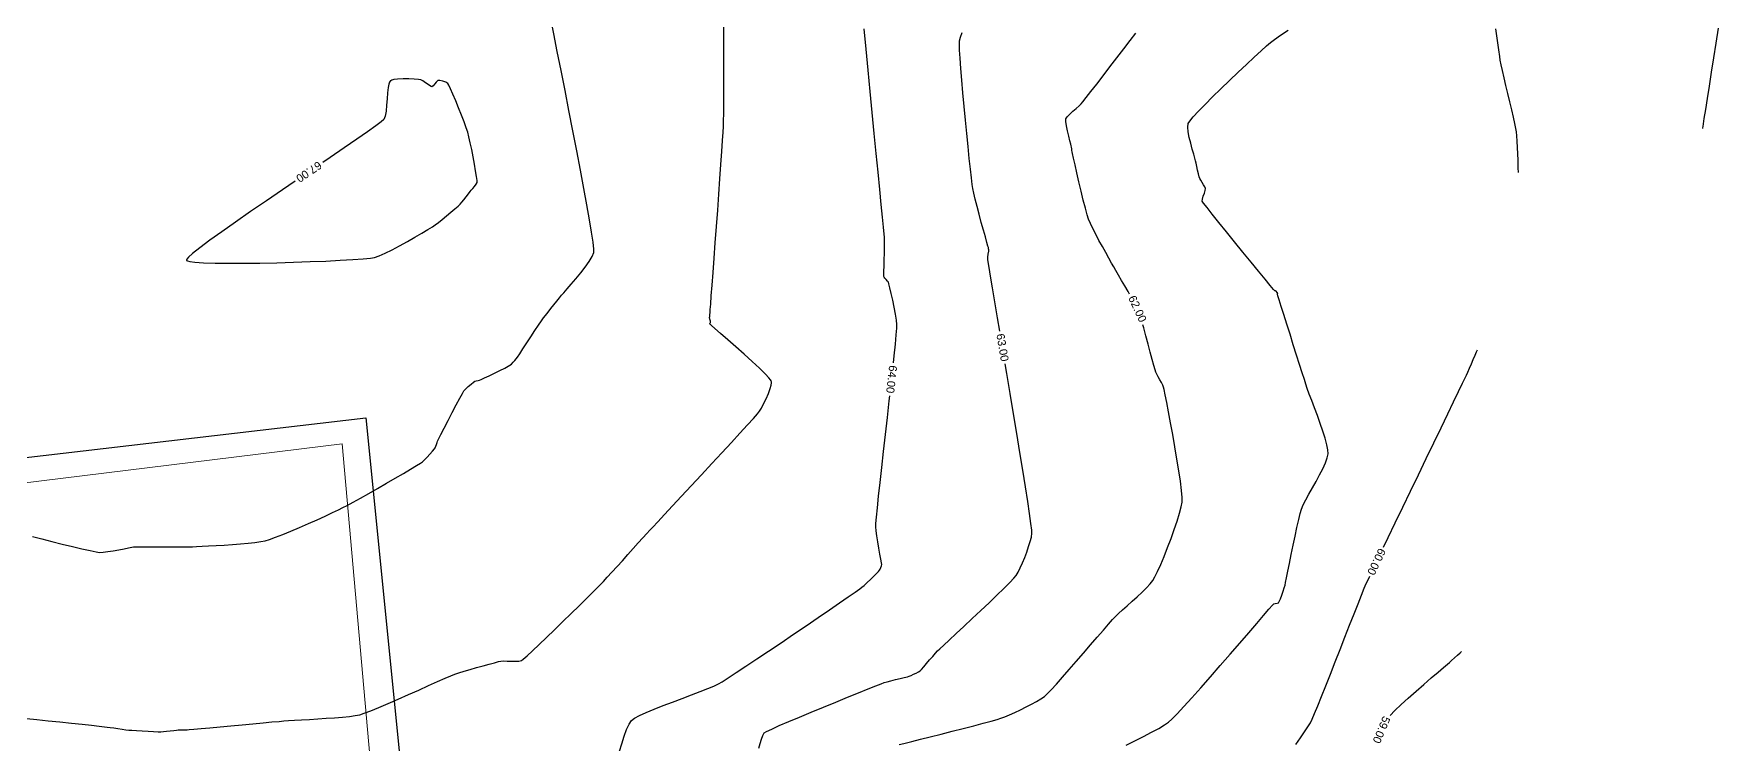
# Model space of a CAD drawing. Header units: millimetres. Extents: x 1719 to 3361, y 808 to 1951.
# Drawn here: x 2792.3 to 3146, y 1417.1 to 1566.1 of the extents above; entities that cross this region are included whole.
import ezdxf

# ---------------------------------------------------------------- set-up
doc = ezdxf.new("R2010")
doc.units = ezdxf.units.MM
for name, color, linetype in [('CONT-MJR', 36, 'Continuous'), ('CONT-MNR', 42, 'Continuous'), ('Txt_Curv', 101, 'Continuous')]:
    doc.layers.add(name, color=color, linetype=linetype)
doc.layers.add('pueblo', color=7, linetype='Continuous', lineweight=18)
doc.styles.get("Standard").update_dxf_attribs({"font": 'arial.ttf'})

# ---------------------------------------------------------------- blocks, each defined once
blk = doc.blocks.new('A$C09da3120')
at = {"layer": 'CONT-MJR', "flags": 128}
for points, elevation in [([(1071.42, 614.81), (1073.64, 614.58), (1076.02, 614.32), (1078.46, 614.06), (1080.86, 613.8), (1083.11, 613.56), (1085.09, 613.35), (1086.71, 613.17), (1087.85, 613.05), (1088.41, 612.98), (1089.02, 612.9), (1089.79, 612.79), (1090.65, 612.66), (1091.51, 612.54), (1092.29, 612.43), (1092.9, 612.36), (1093.55, 612.31), (1094.54, 612.24), (1095.72, 612.17), (1096.97, 612.1), (1098.14, 612.04), (1099.08, 612.01), (1099.66, 612), (1100.18, 612.03), (1100.87, 612.1), (1101.63, 612.19), (1102.36, 612.28), (1102.95, 612.35), (1103.31, 612.38), (1103.71, 612.4), (1104.23, 612.4), (1104.75, 612.4), (1105.16, 612.41), (1105.59, 612.45), (1106.6, 612.54), (1108.09, 612.67), (1109.95, 612.85), (1112.08, 613.04), (1114.37, 613.25), (1116.71, 613.47), (1118.99, 613.68), (1121.12, 613.88), (1122.97, 614.05), (1124.46, 614.18), (1125.46, 614.27), (1126.42, 614.34), (1127.69, 614.42), (1129.18, 614.51), (1130.83, 614.6), (1132.59, 614.71), (1134.37, 614.82), (1136.12, 614.95), (1137.76, 615.08), (1139.24, 615.23), (1140.48, 615.4), (1141.42, 615.58), (1142.36, 615.88), (1143.72, 616.4), (1145.42, 617.09), (1147.36, 617.92), (1149.46, 618.83), (1151.64, 619.79), (1153.8, 620.75), (1155.86, 621.67), (1157.73, 622.51), (1159.33, 623.21), (1160.56, 623.74), (1161.34, 624.05), (1162.2, 624.33), (1163.3, 624.68), (1164.58, 625.06), (1165.94, 625.45), (1167.3, 625.84), (1168.57, 626.19), (1169.68, 626.48), (1170.53, 626.7), (1171.04, 626.81), (1171.62, 626.84), (1172.39, 626.83), (1173.23, 626.8), (1174.07, 626.79), (1174.81, 626.83), (1175.35, 626.95), (1175.75, 627.25), (1176.55, 627.95), (1177.67, 628.98), (1179.05, 630.28), (1180.62, 631.77), (1182.31, 633.4), (1184.05, 635.09), (1185.79, 636.77), (1187.44, 638.39), (1188.94, 639.87), (1190.23, 641.14), (1191.24, 642.15), (1191.9, 642.81), (1192.55, 643.49), (1193.38, 644.39), (1194.35, 645.45), (1195.42, 646.63), (1196.55, 647.88), (1197.69, 649.15), (1198.82, 650.4), (1199.88, 651.59), (1200.84, 652.66), (1201.66, 653.56), (1202.29, 654.26), (1202.92, 654.93), (1203.96, 656.05), (1205.36, 657.55), (1207.04, 659.35), (1208.95, 661.4), (1211.01, 663.6), (1213.15, 665.9), (1215.32, 668.23), (1217.43, 670.5), (1219.43, 672.66), (1221.24, 674.64), (1222.8, 676.35), (1224.05, 677.73), (1224.91, 678.71), (1225.31, 679.22), (1225.72, 679.9), (1226.2, 680.8), (1226.71, 681.84), (1227.19, 682.92), (1227.57, 683.96), (1227.77, 684.69), (1227.83, 685.15), (1227.83, 685.41), (1227.81, 685.52), (1227.78, 685.59), (1227.66, 685.8), (1227.31, 686.23), (1226.58, 687), (1225.32, 688.23), (1223.79, 689.66), (1222.1, 691.2), (1220.35, 692.75), (1218.67, 694.23), (1217.17, 695.54), (1215.95, 696.6), (1215.27, 697.19), (1214.96, 697.46), (1214.86, 697.55), (1214.85, 697.57), (1214.85, 697.58), (1214.89, 697.63), (1214.98, 697.73), (1215.06, 697.84), (1215.02, 698.08), (1214.92, 698.51), (1214.87, 698.86), (1214.88, 699.12), (1214.91, 699.48), (1214.95, 699.85), (1214.97, 700.14), (1215.01, 700.57), (1215.09, 701.7), (1215.22, 703.43), (1215.39, 705.68), (1215.59, 708.35), (1215.82, 711.34), (1216.06, 714.57), (1216.31, 717.94), (1216.56, 721.36), (1216.8, 724.74), (1217.04, 727.98), (1217.25, 730.99), (1217.44, 733.69), (1217.59, 735.97), (1217.7, 737.75), (1217.77, 738.94), (1217.8, 740.03), (1217.82, 741.75), (1217.83, 744.02), (1217.84, 746.76), (1217.85, 749.88), (1217.85, 753.31), (1217.86, 756.97), (1217.87, 760.77)], 13.2), ([(1384.66, 729.27), (1384.66, 729.35), (1384.65, 729.57), (1384.64, 730), (1384.62, 730.75), (1384.58, 731.91), (1384.54, 733.21), (1384.49, 734.55), (1384.43, 735.84), (1384.35, 736.97), (1384.26, 737.83), (1384.14, 738.54), (1383.91, 739.6), (1383.61, 740.93), (1383.26, 742.46), (1382.86, 744.12), (1382.45, 745.84), (1382.05, 747.55), (1381.66, 749.18), (1381.33, 750.65), (1381.05, 751.89), (1380.86, 752.83), (1380.74, 753.63), (1380.53, 755.05), (1380.26, 757.01), (1379.92, 759.43)], 7.2), ([(1356.34, 650.69), (1357.32, 652.75), (1358.79, 655.81), (1360.37, 659.07), (1362, 662.45), (1363.66, 665.89), (1365.31, 669.3), (1366.91, 672.62), (1368.43, 675.76), (1369.83, 678.65), (1371.07, 681.22), (1372.12, 683.39), (1372.94, 685.09), (1373.5, 686.24), (1373.75, 686.77), (1374.03, 687.4), (1374.39, 688.23), (1374.8, 689.16), (1375.2, 690.1), (1375.57, 690.96), (1375.87, 691.65), (1376.05, 692.07)], 7.2), ([(1337.93, 609.36), (1338.89, 610.71), (1339.76, 611.97), (1340.48, 613.05), (1340.98, 613.89), (1341.33, 614.61), (1341.86, 615.82), (1342.53, 617.44), (1343.33, 619.41), (1344.22, 621.64), (1345.19, 624.07), (1346.2, 626.63), (1347.23, 629.25), (1348.25, 631.84), (1349.23, 634.35), (1350.16, 636.7), (1350.99, 638.82), (1351.72, 640.64), (1352.31, 642.08), (1352.73, 643.07), (1353.16, 644.01), (1353.45, 644.62)], 7.2)]:
    blk.add_lwpolyline(points, dxfattribs=dict(at, elevation=elevation))
at = {"layer": 'CONT-MNR', "flags": 128}
for points, elevation in [([(1423.36, 738.54), (1423.37, 738.64), (1423.42, 738.92), (1423.51, 739.52), (1423.69, 740.65), (1423.99, 742.51), (1424.35, 744.8), (1424.77, 747.43), (1425.22, 750.3), (1425.7, 753.33), (1426.17, 756.44), (1426.64, 759.53)], 6), ([(1302.29, 609.19), (1304.14, 610.1), (1305.95, 611.01), (1307.65, 611.89), (1309.15, 612.71), (1310.37, 613.43), (1311.23, 614.01), (1311.93, 614.65), (1313.02, 615.77), (1314.44, 617.29), (1316.11, 619.14), (1317.98, 621.24), (1319.99, 623.51), (1322.06, 625.88), (1324.14, 628.26), (1326.15, 630.58), (1328.04, 632.76), (1329.73, 634.72), (1331.17, 636.38), (1332.29, 637.68), (1333.02, 638.52), (1333.31, 638.83), (1333.62, 638.91), (1334.04, 638.96), (1334.33, 639.06), (1334.47, 639.32), (1334.69, 639.89), (1334.97, 640.65), (1335.26, 641.46), (1335.51, 642.21), (1335.68, 642.77), (1335.8, 643.28), (1336, 644.27), (1336.28, 645.65), (1336.61, 647.31), (1336.99, 649.17), (1337.38, 651.11), (1337.79, 653.04), (1338.18, 654.87), (1338.54, 656.49), (1338.87, 657.8), (1339.13, 658.71), (1339.49, 659.56), (1340.02, 660.62), (1340.68, 661.83), (1341.41, 663.14), (1342.17, 664.5), (1342.91, 665.86), (1343.58, 667.17), (1344.14, 668.37), (1344.52, 669.43), (1344.7, 670.27), (1344.65, 671.1), (1344.42, 672.21), (1344.06, 673.55), (1343.58, 675.05), (1343.04, 676.66), (1342.45, 678.3), (1341.85, 679.92), (1341.27, 681.45), (1340.76, 682.83), (1340.33, 684.01), (1340.02, 684.91), (1339.72, 685.85), (1339.28, 687.25), (1338.72, 689), (1338.09, 691.01), (1337.41, 693.16), (1336.72, 695.36), (1336.04, 697.5), (1335.42, 699.48), (1334.88, 701.21), (1334.45, 702.56), (1334.17, 703.46), (1334.07, 703.78), (1334.1, 703.86), (1334.14, 703.94), (1334.02, 704.11), (1333.79, 704.41), (1333.66, 704.57), (1333.6, 704.5), (1333.53, 704.44), (1333.27, 704.75), (1332.56, 705.61), (1331.48, 706.92), (1330.11, 708.59), (1328.53, 710.52), (1326.83, 712.6), (1325.08, 714.74), (1323.37, 716.84), (1321.79, 718.81), (1320.4, 720.53), (1319.31, 721.92), (1318.58, 722.88), (1318.3, 723.3), (1318.33, 723.73), (1318.51, 724.32), (1318.74, 724.96), (1318.92, 725.53), (1318.98, 725.94), (1318.85, 726.3), (1318.58, 726.74), (1318.26, 727.21), (1317.96, 727.65), (1317.76, 728), (1317.64, 728.39), (1317.49, 729.01), (1317.32, 729.75), (1317.16, 730.52), (1317.01, 731.23), (1316.89, 731.76), (1316.75, 732.27), (1316.51, 733.12), (1316.19, 734.2), (1315.86, 735.41), (1315.56, 736.65), (1315.34, 737.82), (1315.24, 738.81), (1315.31, 739.54), (1315.65, 740.08), (1316.4, 740.97), (1317.5, 742.16), (1318.88, 743.58), (1320.47, 745.17), (1322.2, 746.86), (1324.01, 748.6), (1325.83, 750.33), (1327.58, 751.97), (1329.2, 753.48), (1330.63, 754.79), (1331.79, 755.83), (1332.61, 756.54), (1333.47, 757.2), (1334.72, 758.07), (1336.3, 759.11)], 8.4), ([(1303.04, 703.79), (1302.73, 704.33), (1302.03, 705.51), (1301.35, 706.67), (1300.7, 707.75), (1300.14, 708.71), (1299.7, 709.5), (1299.25, 710.31), (1298.68, 711.33), (1298.02, 712.5), (1297.32, 713.76), (1296.61, 715.05), (1295.93, 716.33), (1295.32, 717.53), (1294.8, 718.59), (1294.43, 719.47), (1294.13, 720.41), (1293.75, 721.79), (1293.31, 723.48), (1292.86, 725.37), (1292.4, 727.31), (1291.96, 729.2), (1291.58, 730.9), (1291.27, 732.29), (1291.06, 733.25), (1290.97, 733.65), (1290.93, 733.92), (1290.88, 734.26), (1290.84, 734.6), (1290.8, 734.87), (1290.71, 735.22), (1290.51, 735.96), (1290.25, 736.94), (1289.98, 738.03), (1289.76, 739.08), (1289.63, 739.96), (1289.65, 740.52), (1289.93, 741), (1290.46, 741.55), (1291.12, 742.15), (1291.81, 742.73), (1292.43, 743.26), (1292.89, 743.7), (1293.25, 744.14), (1293.95, 745.03), (1294.93, 746.28), (1296.13, 747.82), (1297.48, 749.56), (1298.92, 751.43), (1300.39, 753.34), (1301.82, 755.21), (1303.16, 756.96), (1304.32, 758.5)], 9.6), ([(1275.78, 696.04), (1275.32, 698.83), (1274.75, 702.17), (1274.26, 705.1), (1273.85, 707.53), (1273.54, 709.39), (1273.34, 710.59), (1273.27, 711.05), (1273.3, 711.54), (1273.37, 712.19), (1273.45, 712.77), (1273.48, 713.07), (1273.44, 713.31), (1273.38, 713.56), (1273.3, 713.86), (1273.08, 714.64), (1272.75, 715.8), (1272.35, 717.23), (1271.9, 718.84), (1271.44, 720.52), (1271, 722.17), (1270.61, 723.7), (1270.3, 724.99), (1270.1, 725.96), (1269.98, 726.78), (1269.82, 728.15), (1269.61, 729.99), (1269.37, 732.21), (1269.11, 734.72), (1268.84, 737.44), (1268.57, 740.28), (1268.3, 743.15), (1268.04, 745.97), (1267.81, 748.65), (1267.61, 751.1), (1267.45, 753.24), (1267.34, 754.97), (1267.29, 756.22), (1267.31, 756.9), (1267.51, 757.67), (1267.85, 758.62)], 10.8), ([(1253.45, 689.4), (1253.6, 690.85), (1253.86, 693.31), (1254.05, 695.28), (1254.17, 696.67), (1254.2, 697.39), (1254.1, 698.33), (1253.89, 699.59), (1253.61, 701.03), (1253.3, 702.51), (1252.99, 703.91), (1252.71, 705.1), (1252.51, 705.93), (1252.41, 706.29), (1252.22, 706.53), (1251.95, 706.82), (1251.77, 707.01), (1251.66, 707.16), (1251.53, 707.35), (1251.45, 707.51), (1251.45, 707.83), (1251.47, 708.59), (1251.49, 709.68), (1251.52, 710.97), (1251.55, 712.34), (1251.57, 713.67), (1251.58, 714.83), (1251.57, 715.7), (1251.52, 716.37), (1251.38, 717.8), (1251.18, 719.89), (1250.91, 722.57), (1250.6, 725.74), (1250.24, 729.35), (1249.84, 733.28), (1249.43, 737.48), (1248.99, 741.85), (1248.56, 746.31), (1248.12, 750.78), (1247.71, 755.18), (1247.31, 759.42)], 12), ([(1072.71, 652.93), (1074.63, 652.45), (1076.75, 651.91), (1078.95, 651.37), (1081.11, 650.84), (1083.09, 650.37), (1084.78, 649.98), (1086.06, 649.72), (1086.79, 649.61), (1087.53, 649.65), (1088.52, 649.77), (1089.64, 649.95), (1090.81, 650.16), (1091.92, 650.37), (1092.87, 650.56), (1093.56, 650.7), (1093.89, 650.76), (1094.19, 650.77), (1094.59, 650.77), (1094.98, 650.77), (1095.29, 650.77), (1095.67, 650.77), (1096.52, 650.76), (1097.74, 650.75), (1099.21, 650.75), (1100.81, 650.75), (1102.44, 650.75), (1103.97, 650.76), (1105.3, 650.78), (1106.3, 650.8), (1107.14, 650.84), (1108.29, 650.9), (1109.68, 650.97), (1111.26, 651.05), (1112.94, 651.16), (1114.66, 651.27), (1116.35, 651.4), (1117.96, 651.55), (1119.4, 651.7), (1120.61, 651.87), (1121.53, 652.05), (1122.46, 652.33), (1123.73, 652.79), (1125.25, 653.39), (1126.96, 654.09), (1128.77, 654.86), (1130.63, 655.67), (1132.44, 656.48), (1134.15, 657.25), (1135.68, 657.95), (1136.95, 658.55), (1137.88, 659), (1138.78, 659.47), (1140.03, 660.15), (1141.56, 661), (1143.29, 661.98), (1145.14, 663.04), (1147.02, 664.12), (1148.86, 665.18), (1150.58, 666.19), (1152.09, 667.08), (1153.32, 667.81), (1154.19, 668.34), (1154.61, 668.62), (1155.03, 669.01), (1155.56, 669.57), (1156.13, 670.21), (1156.66, 670.82), (1157.07, 671.31), (1157.27, 671.58), (1157.39, 671.87), (1157.52, 672.25), (1157.64, 672.65), (1157.74, 672.94), (1157.95, 673.36), (1158.44, 674.33), (1159.14, 675.68), (1159.96, 677.28), (1160.83, 678.96), (1161.67, 680.57), (1162.41, 681.96), (1162.96, 682.97), (1163.26, 683.47), (1163.64, 683.87), (1164.19, 684.39), (1164.79, 684.91), (1165.29, 685.32), (1165.56, 685.52), (1165.86, 685.59), (1166.24, 685.65), (1166.55, 685.71), (1166.87, 685.86), (1167.59, 686.2), (1168.58, 686.67), (1169.7, 687.22), (1170.83, 687.77), (1171.84, 688.27), (1172.59, 688.65), (1172.95, 688.86), (1173.26, 689.12), (1173.63, 689.5), (1174, 689.89), (1174.26, 690.21), (1174.5, 690.55), (1175, 691.29), (1175.68, 692.33), (1176.49, 693.56), (1177.35, 694.86), (1178.2, 696.15), (1178.96, 697.3), (1179.58, 698.21), (1179.98, 698.78), (1180.39, 699.33), (1180.94, 700.02), (1181.55, 700.78), (1182.19, 701.57), (1182.81, 702.33), (1183.36, 703), (1183.79, 703.55), (1184.22, 704.06), (1184.92, 704.86), (1185.8, 705.87), (1186.78, 707.01), (1187.8, 708.24), (1188.76, 709.47), (1189.59, 710.64), (1190.22, 711.68), (1190.56, 712.53), (1190.55, 713.24), (1190.38, 714.68), (1190.07, 716.75), (1189.63, 719.37), (1189.08, 722.48), (1188.45, 725.97), (1187.74, 729.78), (1186.97, 733.82), (1186.16, 738.02), (1185.33, 742.28), (1184.5, 746.52), (1183.68, 750.68), (1182.89, 754.66), (1182.14, 758.38), (1181.46, 761.77)], 14.4), ([(1127.84, 727.47), (1125.21, 725.68), (1121.8, 723.35), (1118.48, 721.08), (1115.34, 718.9), (1112.47, 716.88), (1109.95, 715.07), (1107.86, 713.51), (1106.28, 712.27), (1105.45, 711.53), (1105.1, 711.14), (1105.02, 710.97), (1105.02, 710.91), (1105.05, 710.86), (1105.22, 710.76), (1105.7, 710.62), (1106.75, 710.48), (1108.62, 710.35), (1111.03, 710.28), (1113.87, 710.25), (1117.04, 710.26), (1120.44, 710.3), (1123.97, 710.38), (1127.53, 710.48), (1131.01, 710.6), (1134.3, 710.73), (1137.32, 710.88), (1139.95, 711.03), (1142.1, 711.18), (1143.66, 711.32), (1144.53, 711.46), (1145.48, 711.79), (1146.73, 712.35), (1148.19, 713.08), (1149.78, 713.92), (1151.41, 714.82), (1152.99, 715.73), (1154.45, 716.59), (1155.71, 717.34), (1156.67, 717.93), (1157.26, 718.3), (1157.91, 718.78), (1158.73, 719.42), (1159.64, 720.17), (1160.56, 720.94), (1161.39, 721.66), (1162.05, 722.25), (1162.46, 722.63), (1162.82, 723.04), (1163.27, 723.59), (1163.76, 724.21), (1164.23, 724.81), (1164.6, 725.3), (1164.83, 725.6), (1165.13, 725.95), (1165.51, 726.39), (1165.86, 726.85), (1166.05, 727.22), (1166.03, 727.61), (1165.92, 728.45), (1165.73, 729.62), (1165.49, 731.02), (1165.21, 732.55), (1164.91, 734.09), (1164.61, 735.53), (1164.33, 736.78), (1164.08, 737.73), (1163.77, 738.67), (1163.32, 739.9), (1162.77, 741.33), (1162.17, 742.84), (1161.55, 744.33), (1160.98, 745.7), (1160.48, 746.83), (1160.1, 747.63), (1159.9, 747.98), (1159.48, 748.21), (1158.85, 748.42), (1158.23, 748.56), (1157.81, 748.57), (1157.76, 748.55), (1157.64, 748.46), (1157.45, 748.26), (1157.18, 747.9), (1156.85, 747.48), (1156.57, 747.27), (1156.26, 747.39), (1155.77, 747.72), (1155.2, 748.13), (1154.64, 748.51), (1154.2, 748.72), (1153.71, 748.79), (1152.83, 748.86), (1151.71, 748.92), (1150.5, 748.93), (1149.35, 748.88), (1148.57, 748.77), (1148.12, 748.65), (1147.91, 748.55), (1147.82, 748.49), (1147.76, 748.42), (1147.66, 748.24), (1147.52, 747.84), (1147.38, 747.12), (1147.26, 745.99), (1147.16, 744.71), (1147.05, 743.4), (1146.92, 742.17), (1146.72, 741.14), (1146.44, 740.41), (1145.93, 739.95), (1144.77, 739.07), (1143.03, 737.83), (1140.8, 736.28), (1138.16, 734.48), (1135.2, 732.46), (1133.63, 731.4)], 15.6), ([(1254.67, 609.33), (1255.02, 609.41), (1255.95, 609.64), (1257.35, 609.99), (1259.13, 610.43), (1261.2, 610.95), (1263.44, 611.51), (1265.77, 612.1), (1268.09, 612.69), (1270.3, 613.25), (1272.29, 613.78), (1273.98, 614.23), (1275.26, 614.59), (1276.03, 614.84), (1276.84, 615.16), (1277.83, 615.58), (1278.94, 616.07), (1280.11, 616.62), (1281.31, 617.2), (1282.46, 617.79), (1283.52, 618.37), (1284.43, 618.92), (1285.14, 619.4), (1285.71, 619.92), (1286.57, 620.81), (1287.66, 622), (1288.95, 623.44), (1290.36, 625.04), (1291.85, 626.75), (1293.37, 628.5), (1294.86, 630.22), (1296.26, 631.85), (1297.54, 633.33), (1298.62, 634.57), (1299.47, 635.53), (1300.02, 636.13), (1300.69, 636.79), (1301.54, 637.57), (1302.53, 638.44), (1303.58, 639.37), (1304.65, 640.33), (1305.67, 641.27), (1306.6, 642.18), (1307.37, 643.01), (1307.93, 643.73), (1308.36, 644.49), (1308.91, 645.64), (1309.56, 647.1), (1310.27, 648.79), (1311.01, 650.63), (1311.73, 652.53), (1312.42, 654.42), (1313.03, 656.2), (1313.53, 657.81), (1313.88, 659.15), (1314.06, 660.15), (1314.06, 661.12), (1313.93, 662.62), (1313.69, 664.53), (1313.36, 666.75), (1312.97, 669.19), (1312.54, 671.75), (1312.09, 674.31), (1311.64, 676.79), (1311.22, 679.07), (1310.84, 681.06), (1310.52, 682.66), (1310.29, 683.76), (1310.17, 684.27), (1309.98, 684.7), (1309.7, 685.25), (1309.36, 685.84), (1309.02, 686.44), (1308.72, 686.98), (1308.52, 687.41), (1308.37, 687.89), (1308.11, 688.82), (1307.77, 690.1), (1307.37, 691.63), (1306.93, 693.3), (1306.47, 695.02), (1306.02, 696.68), (1305.82, 697.37)], 9.6), ([(1225.19, 608.56), (1225.45, 609.53), (1225.72, 610.46), (1226.02, 611.24), (1226.33, 611.75), (1226.83, 612.05), (1227.91, 612.57), (1229.48, 613.28), (1231.46, 614.13), (1233.72, 615.09), (1236.19, 616.12), (1238.77, 617.19), (1241.34, 618.24), (1243.83, 619.25), (1246.13, 620.18), (1248.14, 620.99), (1249.77, 621.63), (1250.91, 622.08), (1251.48, 622.3), (1252.11, 622.48), (1252.94, 622.7), (1253.88, 622.93), (1254.84, 623.16), (1255.7, 623.37), (1256.38, 623.55), (1256.78, 623.66), (1257.17, 623.82), (1257.67, 624.05), (1258.21, 624.31), (1258.69, 624.57), (1259.04, 624.8), (1259.34, 625.08), (1259.81, 625.61), (1260.41, 626.29), (1261.06, 627.05), (1261.7, 627.79), (1262.28, 628.45), (1262.73, 628.95), (1263.16, 629.36), (1264, 630.15), (1265.18, 631.24), (1266.62, 632.58), (1268.25, 634.1), (1269.99, 635.73), (1271.78, 637.41), (1273.54, 639.07), (1275.19, 640.64), (1276.66, 642.07), (1277.87, 643.28), (1278.76, 644.21), (1279.24, 644.8), (1279.64, 645.49), (1280.09, 646.37), (1280.55, 647.4), (1281.01, 648.52), (1281.45, 649.68), (1281.84, 650.82), (1282.17, 651.89), (1282.41, 652.84), (1282.54, 653.62), (1282.5, 654.31), (1282.33, 655.7), (1282.04, 657.74), (1281.65, 660.32), (1281.17, 663.38), (1280.63, 666.83), (1280.02, 670.59), (1279.36, 674.58), (1278.68, 678.71), (1277.98, 682.92), (1277.28, 687.12), (1276.94, 689.14)], 10.8), ([(1195.94, 607.93), (1196.4, 609.49), (1196.91, 611.04), (1197.43, 612.46), (1197.97, 613.62), (1198.49, 614.39), (1199.11, 614.85), (1200.16, 615.4), (1201.57, 616.04), (1203.25, 616.74), (1205.12, 617.48), (1207.1, 618.23), (1209.1, 618.99), (1211.05, 619.72), (1212.87, 620.41), (1214.47, 621.04), (1215.77, 621.58), (1216.7, 622.02), (1217.5, 622.5), (1218.78, 623.3), (1220.46, 624.4), (1222.48, 625.74), (1224.77, 627.26), (1227.25, 628.92), (1229.85, 630.67), (1232.5, 632.46), (1235.12, 634.24), (1237.65, 635.97), (1240.02, 637.58), (1242.14, 639.04), (1243.96, 640.28), (1245.39, 641.28), (1246.37, 641.96), (1246.83, 642.29), (1247.3, 642.7), (1247.93, 643.27), (1248.62, 643.93), (1249.3, 644.59), (1249.9, 645.18), (1250.35, 645.64), (1250.56, 645.87), (1250.69, 646.12), (1250.83, 646.46), (1250.95, 646.81), (1251.01, 647.09), (1250.97, 647.43), (1250.83, 648.19), (1250.63, 649.25), (1250.4, 650.49), (1250.17, 651.8), (1249.96, 653.07), (1249.8, 654.17), (1249.73, 655.01), (1249.77, 655.69), (1249.89, 657.04), (1250.09, 658.98), (1250.35, 661.42), (1250.66, 664.26), (1251.01, 667.42), (1251.39, 670.81), (1251.78, 674.33), (1252.18, 677.9), (1252.57, 681.43), (1252.69, 682.44)], 12), ([(1357.73, 615.43), (1358.71, 616.43), (1360.03, 617.69), (1361.55, 619.07), (1363.17, 620.51), (1364.81, 621.94), (1366.38, 623.29), (1367.8, 624.5), (1368.96, 625.48), (1369.79, 626.18), (1370.18, 626.52), (1370.64, 626.94), (1371.25, 627.49), (1371.88, 628.06), (1372.42, 628.55), (1372.74, 628.84)], 6)]:
    blk.add_lwpolyline(points, dxfattribs=dict(at, elevation=elevation))
at = {"layer": 'Txt_Curv', "char_height": 1.68, "attachment_point": 5}
for s, insert, rotation in [('{67.00}', (1130.74, 729.43, 15.6), 214.1467), ('{62.00}', (1304.69, 700.7, 9.6), 294.7841), ('{63.00}', (1276.37, 692.59, 10.8), 279.5398), ('{64.00}', (1253.07, 685.92, 12), 263.7599), ('{60.00}', (1354.88, 647.66, 7.2), 244.4454), ('{59.00}', (1355.91, 612.4, 6), 247.4252)]:
    blk.add_mtext(s, dxfattribs=dict(at, insert=insert, rotation=rotation))

msp = doc.modelspace()

# ---------------------------------------------------------------- linework, layer by layer
at = {"color": 5}
for p, q in [((2757.06, 1473.26), (2862.06, 1485.53)), ((2862.06, 1485.53), (2869.8, 1408.12))]:
    msp.add_line(p, q, dxfattribs=at)
at = {"layer": 'pueblo'}
for p, q in [((2857.12, 1480.07), (2763.82, 1468.59)), ((2863.17, 1411.51), (2857.12, 1480.07))]:
    msp.add_line(p, q, dxfattribs=at)

# ---------------------------------------------------------------- block references
at = {"layer": 'CONT-MJR'}
msp.add_blockref('A$C09da3120', (1719.37, 807.68), dxfattribs=at)

doc.saveas('drawing.dxf')
